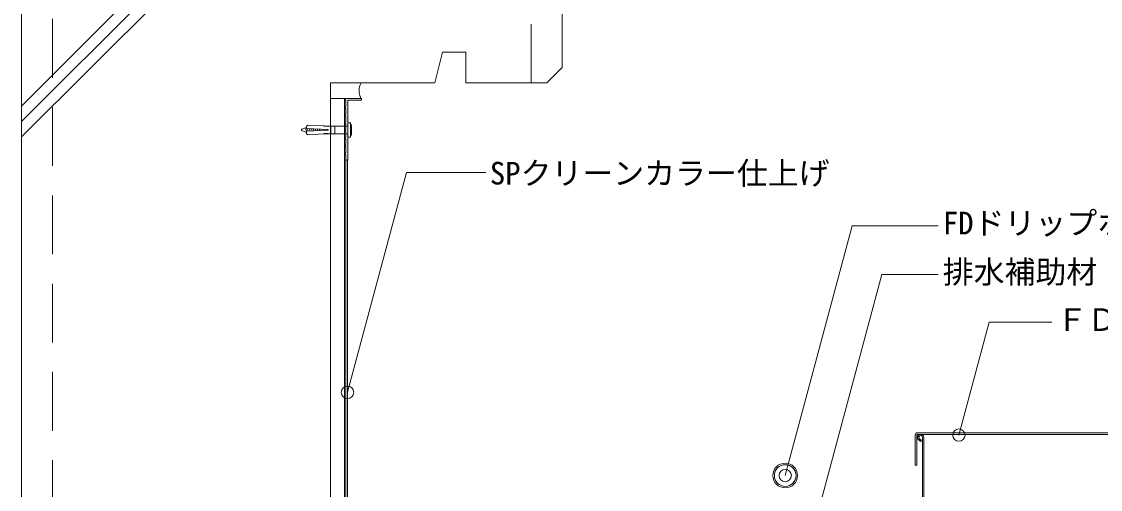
# Model space of a CAD drawing. Units: millimetres, scale not verified. Extents: x -1420 to 1420, y -985 to 985.
# Drawn here: x -690 to 8, y -93 to 210 of the extents above; entities that cross this region are included whole.
import ezdxf
from ezdxf.enums import TextEntityAlignment as Align

# ---------------------------------------------------------------- set-up
doc = ezdxf.new("R2010")
doc.units = ezdxf.units.MM
doc.header["$LTSCALE"] = 3
doc.linetypes.add('USER1', pattern=[19.05, 12.7, -6.35])
for name, color, linetype, lineweight in [('0-1_HATCH', 9, 'Continuous', 18), ('0-3_KUTAI', 3, 'Continuous', 18), ('0-4_BOUSUI', 1, 'Continuous', 18), ('0-5_MOJI', 7, 'Continuous', 18), ('0-6_KANAMONO_SCREW', 4, 'Continuous', 18), ('0-7_buhin', 2, 'Continuous', 18), ('0-8_KANAMONO', 4, 'Continuous', 18)]:
    doc.layers.add(name, color=color, linetype=linetype, lineweight=lineweight)
doc.layers.add('0-B_WAKU', color=7, linetype='Continuous')
doc.styles.add('ＭＳ ゴシック', font='')
doc.styles.get('ＭＳ ゴシック').set_extended_font_data('MS Gothic')

# ---------------------------------------------------------------- blocks, each defined once
blk = doc.blocks.new('hps-5-10-30')
at = {"layer": '0-6_KANAMONO_SCREW'}
for p, q in [((-4.583, 1.667), (4.583, 1.667)), ((-4.583, 0), (-4.583, 1.667)), ((-4.583, 0), (-3.333, 0)), ((-3.542, 2.083), (-2.5, 2.292)), ((3.542, 2.083), (-3.542, 2.083)), ((-3.542, 2.083), (-3.542, 1.667)), ((-3.333, 0), (3.333, 0)), ((2.5, 2.292), (-2.5, 2.292)), ((2.5, 2.292), (3.542, 2.083)), ((3.333, 0), (4.583, 0)), ((3.542, 1.667), (3.542, 2.083)), ((4.583, 1.667), (4.583, 0)), ((-2.5, -0.833), (-2.5, -12.656)), ((2.5, -0.833), (2.5, -12.656)), ((-2.509, -12.864), (-2.619, -15.362)), ((-2.301, -12.873), (-2.509, -12.864)), ((-2.5, -8.489), (2.5, -8.489)), ((-2.5, -10.989), (2.5, -10.989)), ((-2.292, -12.665), (-2.5, -12.656)), ((-2.292, -12.665), (-2.42, -15.579)), ((-0.208, -12.656), (-0.833, -26.823)), ((-0.241, -13.394), (0.236, -13.274)), ((-0.208, -12.656), (0.208, -12.656)), ((0.208, -12.656), (0.833, -26.823)), ((2.292, -12.665), (2.5, -12.656)), ((2.292, -12.665), (2.42, -15.579)), ((2.301, -12.873), (2.509, -12.864)), ((2.509, -12.864), (2.619, -15.362)), ((-2.629, -15.57), (-3.074, -25.674)), ((-2.42, -15.579), (-2.629, -15.57)), ((-2.411, -15.371), (-2.619, -15.362)), ((-0.575, -20.977), (0.563, -20.693)), ((-0.52, -19.713), (0.508, -19.456)), ((-0.464, -18.449), (0.454, -18.22)), ((-0.408, -17.185), (0.399, -16.984)), ((-0.352, -15.921), (0.345, -15.747)), ((-0.297, -14.657), (0.29, -14.511)), ((2.411, -15.371), (2.619, -15.362)), ((2.42, -15.579), (2.629, -15.57)), ((2.629, -15.57), (3.074, -25.674)), ((-1.595, -26.823), (-0.385, -29.743)), ((-1.347, -27.42), (1.043, -26.823)), ((-0.798, -26.033), (0.781, -25.638)), ((-0.743, -24.769), (0.727, -24.402)), ((-0.687, -23.505), (0.672, -23.165)), ((-0.631, -22.241), (0.617, -21.929)), ((1.595, -26.823), (0.385, -29.743)), ((0.833, -26.823), (2.5, -26.823)), ((2.5, -26.823), (3.074, -25.674))]:
    blk.add_line(p, q, dxfattribs=at)
blk.add_lwpolyline([(-0.833, -26.823), (-2.5, -26.823), (-3.074, -25.674)], dxfattribs=at)
for centre, radius, start, end in [((-3.333, -0.833), 0.833, 0, 90), ((3.333, -0.833), 0.833, 90, 180), ((0, -29.583), 0.417, 202.5, 337.5)]:
    blk.add_arc(centre, radius, start, end, dxfattribs=at)

msp = doc.modelspace()

# ---------------------------------------------------------------- linework, layer by layer
at = {"layer": '0-1_HATCH'}
for p, q in [((-690, 155.035), (-462.727, 382.308)), ((-690, 145.035), (-453.636, 381.399)), ((-690, 135.035), (-444.546, 380.49))]:
    msp.add_line(p, q, dxfattribs=at)
at = {"layer": '0-3_KUTAI'}
for p, q in [((-490, -429.965), (-490, 170.035)), ((-490, 170.035), (-422.5, 170.035))]:
    msp.add_line(p, q, dxfattribs=at)
for points in [[(-402.5, 170.035), (-350, 170.035), (-340, 180.035), (-340, 360.035), (-349.95, 371.031), (-680.05, 404.04), (-690, 395.035), (-690, -579.965)], [(-402.5, 170.035), (-402.5, 190.035), (-417.5, 190.035), (-422.5, 170.035)]]:
    msp.add_lwpolyline(points, dxfattribs=at)
at = {"layer": '0-3_KUTAI', "linetype": 'USER1'}
msp.add_lwpolyline([(-360, 170.035), (-360, 351.936), (-670, 382.936), (-670, -579.965)], dxfattribs=at)
at = {"layer": '0-4_BOUSUI'}
msp.add_line((-480, 160.035), (-490, 160.035), dxfattribs=at)
for points in [[(-122.101, -466.648), (-168.021, -461.137), (-288.54, -420.965), (-436.775, -420.965), (-481, -376.739), (-481, 160.035)], [(-121.982, -465.655), (-167.801, -460.157), (-288.377, -419.965), (-436.36, -419.965), (-480, -376.325), (-480, 120.035)], [(-435.946, -418.965), (-479, -375.911), (-479, 120.053)]]:
    msp.add_lwpolyline(points, dxfattribs=at)
msp.add_arc((-461.604, 164.855), 9.942, 148.59698, 208.99547, dxfattribs=at)
at = {"layer": '0-5_MOJI'}
for p, q in [((-479, -30.305), (-440.847, 112.085)), ((-389.441, 112.085), (-440.847, 112.085)), ((-195.638, -84.165), (-152.307, 77.55)), ((-96.64, 77.55), (-152.307, 77.55)), ((-210.739, -243.916), (-133.073, 45.939)), ((-96.64, 45.939), (-133.073, 45.939)), ((-83.185, -58.004), (-63.614, 15.035)), ((-23, 15.035), (-63.614, 15.035))]:
    msp.add_line(p, q, dxfattribs=at)
for centre in [(-479, -30.305), (-83.185, -58.004), (-195.638, -84.165)]:
    msp.add_circle(centre, 4, dxfattribs=at)
at = {"layer": '0-7_buhin'}
for radius in [8, 7]:
    msp.add_circle((-195.638, -84.165), radius, dxfattribs=at)
at = {"layer": '0-8_KANAMONO'}
for p, q in [((-470, 159.135), (-470, 159.735)), ((-479.7, 120.035), (-479.1, 120.035)), ((-110.5, -77.513), (-110.5, -58.013)), ((130, -56.513), (-110, -56.513)), ((-110, -57.513), (130, -57.513)), ((-107.975, -62.113), (-109.226, -61.131))]:
    msp.add_line(p, q, dxfattribs=at)
for points in [[(-470.3, 160.035), (-480, 160.035), (-480.8, 159.285), (-480, 158.535), (-480, 155.035), (-480.8, 154.285), (-480, 153.535), (-480, 150.035), (-480.8, 149.285), (-480, 148.535), (-480, 145.035), (-480.8, 144.285), (-480, 143.535), (-480, 140.035), (-480.8, 139.285)], [(-478.8, 120.335), (-478.8, 158.835), (-470.3, 158.835)], [(-480.8, 139.285), (-480, 138.535), (-480, 135.035), (-480.8, 134.285), (-480, 133.535), (-480, 130.035), (-480.8, 129.285), (-480, 128.535), (-480, 125.035), (-480.8, 124.285), (-480, 123.535), (-480, 120.335)], [(-111.5, -58.013), (-111.5, -77.513), (-110.5, -77.513)], [(-108.732, -60.502), (-107.481, -61.484), (-107.975, -62.113)], [(-105.95, -59.538), (-105.95, -311.513), (-106.75, -311.513), (-106.75, -59.538)]]:
    msp.add_lwpolyline(points, dxfattribs=at)
for centre, radius, start, end in [((-470.3, 159.735), 0.3, 0, 90), ((-470.3, 159.135), 0.3, 270, 360), ((-479.7, 120.335), 0.3, 180, 270), ((-479.1, 120.335), 0.3, 270, 360), ((-110, -58.013), 1.5, 90, 180), ((-110, -58.013), 0.5, 90, 180), ((-107.975, -59.538), 2.025, 360, 231.85107), ((-107.975, -59.538), 1.225, 360, 231.85107)]:
    msp.add_arc(centre, radius, start, end, dxfattribs=at)

# ---------------------------------------------------------------- block references
at = {"layer": '0-B_WAKU', "rotation": 270}
msp.add_blockref('hps-5-10-30', (-478.8, 139.585), dxfattribs=at)

# ---------------------------------------------------------------- texts
at = {"layer": '0-5_MOJI', "style": 'ＭＳ ゴシック'}
for s, p in [('SPクリーンカラー仕上げ', (-386.879, 99.854)), ('FDドリップホース\u3000φ16', (-93.64, 67.55)), ('排水補助材：DOパイプ\u3000径150', (-93.64, 35.939)), ('ＦＤカバータテ型', (-20, 5.035))]:
    msp.add_text(s, height=14.66, dxfattribs=at).set_placement(p, align=Align.BOTTOM_LEFT)

doc.saveas('drawing.dxf')
